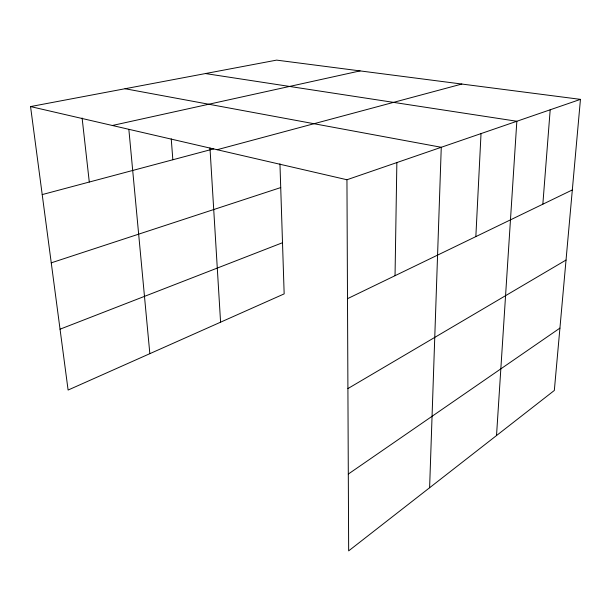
<?xml version="1.0" encoding="UTF-8"?>
<svg xmlns="http://www.w3.org/2000/svg" width="611" height="611" viewBox="0 0 611 611"><rect width="100%" height="100%" fill="white"/><g stroke="black" fill="none" stroke-linecap="round" stroke-linejoin="round"><path stroke-width="0.92" d="M395.042 275.691L396.86 162.572M429.609 487.746L441.264 147.282L125.049 88.732M475.847 236.602L481.025 133.588M496.522 435.544L516.837 121.261L205.441 73.557M542.843 204.196L550.19 109.781M580.45 99.364L554.33 390.46L348.66 550.878L346.949 179.749L580.45 99.364L276.607 60.122L30.55 106.574L68.104 390.047L284.161 293.883L279.953 163.801M348.308 474.06L559.928 328.115M347.911 388.573L566.03 260.049M347.499 298.687L572.324 189.937M60.038 329.192L282.503 242.727M51.248 262.837L280.724 187.569M217.111 149.718L461.832 84.043M42.212 194.588L213.743 148.855M112.332 125.492L360.085 70.899M30.55 106.574L346.949 179.749M82.111 117.999L89.29 182.04M128.875 129.601L149.84 353.67M171.24 138.842L172.844 159.761M209.97 147.954L220.579 322.18"/></g></svg>
